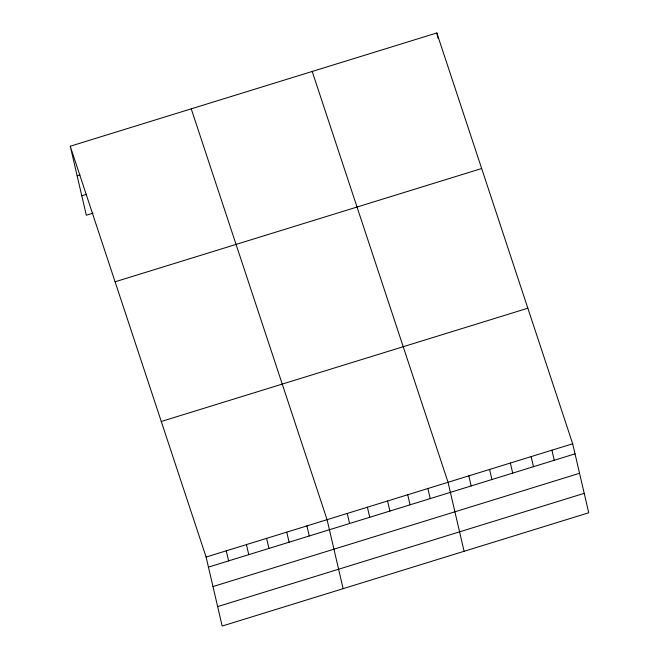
<?xml version="1.0" encoding="UTF-8"?>
<svg xmlns="http://www.w3.org/2000/svg" width="659" height="659" viewBox="0 0 659 659"><rect width="100%" height="100%" fill="white"/><g stroke="black" fill="none" stroke-linecap="round" stroke-linejoin="round"><path stroke-width="0.99" d="M70.258 146.224L436.835 32.95L572.679 443.779L588.742 512.776L222.165 626.05L206.11 557.053L70.258 146.224L86.321 215.221L93.034 213.145M77.128 175.739L80.011 174.849M81.79 195.772L86.593 194.29M115.086 281.797L481.663 168.523M161.274 421.48L527.851 308.206M206.11 557.053L572.679 443.779M208.45 567.119L575.027 453.853M212.972 586.568L579.549 473.294M217.635 606.601L584.212 493.336M312.201 71.46L448.046 482.289L464.101 551.295M191.234 108.842L327.078 519.671L343.133 588.668M551.913 450.196L554.252 460.27M436.835 32.95L438.111 38.444M531.138 456.613L533.477 466.687M510.363 463.038L512.71 473.104M489.596 469.455L491.935 479.521M468.821 475.872L471.16 485.947M427.889 488.525L430.228 498.591M407.723 494.752L410.063 504.819M387.558 500.98L389.906 511.054M367.401 507.208L369.74 517.282M347.235 513.443L349.583 523.51M306.913 525.898L309.26 535.973M286.756 532.134L289.095 542.2M266.59 538.362L268.938 548.428M246.433 544.589L248.773 554.664M226.268 550.817L228.615 560.891"/></g></svg>
